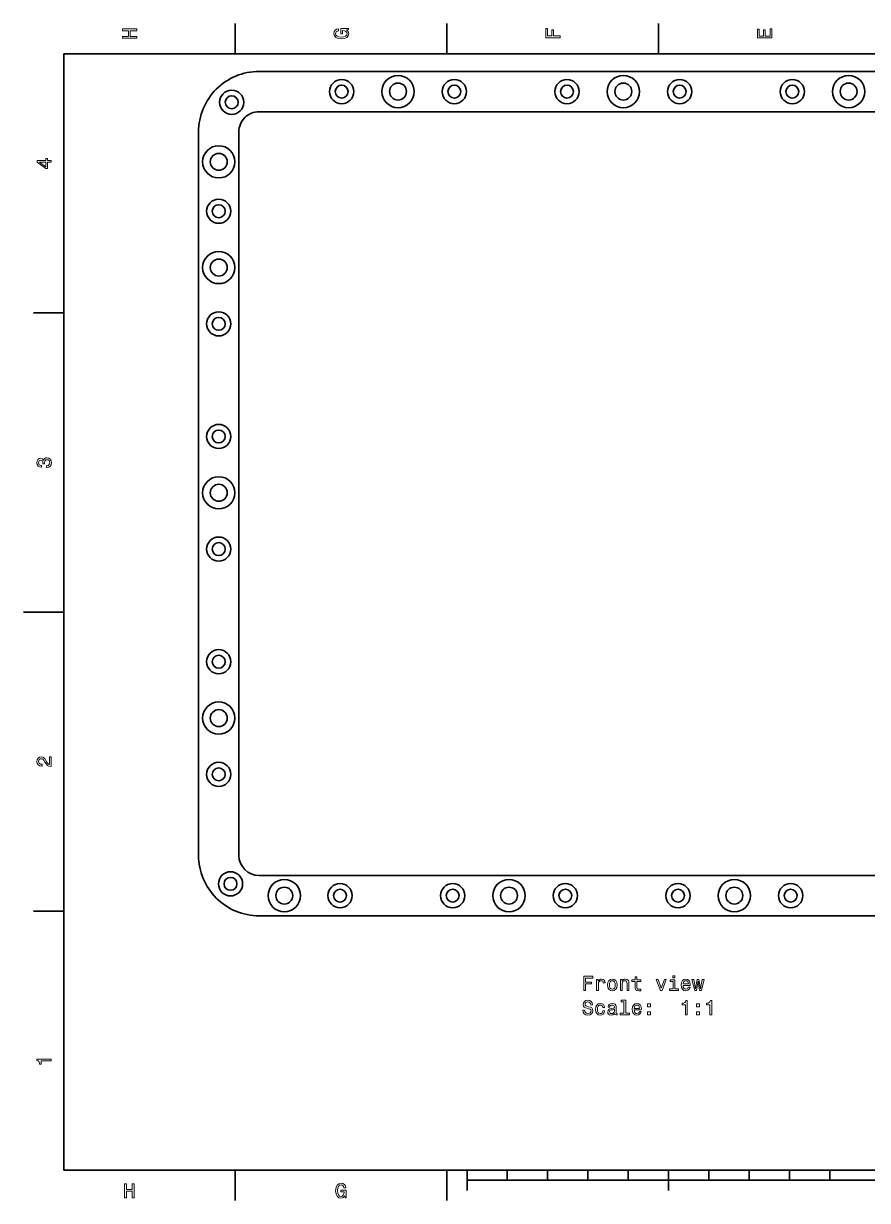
# Model space of a CAD drawing. Extents: x 0 to 420, y 0 to 297.
# Drawn here: x 0 to 209.3, y 2.5 to 294.5 of the extents above; entities that cross this region are included whole.
import ezdxf

# ---------------------------------------------------------------- set-up
doc = ezdxf.new("R2010")
doc.units = 0

msp = doc.modelspace()

# ---------------------------------------------------------------- linework, layer by layer
at = {"color": 7, "lineweight": 35}
for p, q in [((52.5, 287), (52.5, 294.5)), ((105, 287), (105, 294.5)), ((157.5, 287), (157.5, 294.5)), ((410, 287), (10, 287)), ((10, 287), (10, 10)), ((350.49826, 282.616089), (58.418243, 282.616089)), ((350.49826, 272.616089), (58.418243, 272.616089)), ((43.418243, 88.126099), (43.418243, 267.616089)), ((53.418243, 88.126099), (53.418243, 267.616089)), ((10, 222.699997), (2.5, 222.699997)), ((10, 148.5), (0, 148.5)), ((58.418243, 83.126099), (350.49826, 83.126099)), ((10, 74.300003), (2.5, 74.300003)), ((58.418243, 73.126099), (350.49826, 73.126099)), ((10, 10), (410, 10)), ((52.5, 10), (52.5, 2.5)), ((105, 10), (105, 2.5)), ((110, 10), (110, 5)), ((120, 10), (120, 7.5)), ((130, 10), (130, 7.5)), ((140, 10), (140, 7.5)), ((150, 10), (150, 7.5)), ((160, 10), (160, 5)), ((170, 10), (170, 7.5)), ((180, 10), (180, 7.5)), ((190, 10), (190, 7.5)), ((200, 10), (200, 7.5)), ((110, 7.5), (310, 7.5))]:
    msp.add_line(p, q, dxfattribs=at)
at = {"color": 7, "lineweight": 13}
for points in [[(28.083214, 290.829987), (28.083214, 291.299011), (26.439121, 291.299011), (26.439121, 292.701019), (28.083214, 292.701019), (28.083214, 293.164978), (24.583214, 293.164978), (24.583214, 292.701019), (26.010447, 292.701019), (26.010447, 291.299011), (24.583214, 291.299011), (24.583214, 290.829987)], [(80.114197, 292.922913), (80.583214, 293.008667), (80.583214, 293.260803), (78.692001, 293.260803), (78.692001, 291.984863), (79.120682, 291.984863), (79.120682, 292.771606), (79.15094, 292.771606), (79.614914, 292.71109), (79.957855, 292.549713), (80.174713, 292.302612), (80.245316, 291.994965), (80.154541, 291.652039), (79.882202, 291.384735), (79.433357, 291.213257), (78.818085, 291.15274), (78.207855, 291.208221), (77.759003, 291.3797), (77.486671, 291.652039), (77.390854, 292.020172), (77.441284, 292.272339), (77.582497, 292.479126), (77.819527, 292.630402), (78.137245, 292.716156), (78.137245, 293.215424), (77.653099, 293.08429), (77.289986, 292.837189), (77.068085, 292.489197), (76.987396, 292.050446), (77.113472, 291.475525), (77.481628, 291.041779), (78.0616, 290.764404), (78.833214, 290.668579), (79.609871, 290.764404), (80.189842, 291.041779), (80.557999, 291.450287), (80.679039, 291.964691), (80.638687, 292.252167), (80.537827, 292.509369), (80.361313, 292.731262)], [(133.083206, 290.966156), (133.083206, 291.43515), (131.474411, 291.43515), (131.474411, 292.907776), (131.055832, 292.907776), (131.055832, 291.43515), (130.006836, 291.43515), (130.006836, 293.245697), (129.583206, 293.245697), (129.583206, 290.966156)], [(185.583206, 290.940918), (185.583206, 293.159943), (185.159576, 293.159943), (185.159576, 291.404907), (183.974411, 291.404907), (183.974411, 292.968292), (183.555832, 292.968292), (183.555832, 291.404907), (182.506836, 291.404907), (182.506836, 293.119598), (182.083206, 293.119598), (182.083206, 290.940918)], [(6.833213, 260.077362), (6.833213, 260.53125), (5.965778, 260.53125), (5.965778, 261.030548), (5.56232, 261.030548), (5.56232, 260.53125), (3.408862, 260.53125), (3.408862, 260.072327), (5.521974, 258.539185), (5.965778, 258.539185), (5.965778, 260.077362)], [(5.56232, 258.96283), (3.993876, 260.077362), (5.56232, 260.077362)], [(5.733789, 184.329117), (5.769093, 184.329117), (6.253242, 184.409805), (6.616354, 184.646835), (6.848343, 185.020035), (6.934078, 185.514282), (6.848343, 186.038773), (6.626441, 186.432144), (6.273415, 186.684311), (5.819525, 186.775085), (5.521974, 186.734741), (5.2799, 186.623795), (5.0933, 186.44223), (4.957133, 186.20015), (4.684798, 186.527969), (4.251081, 186.643967), (3.857709, 186.568314), (3.560158, 186.351456), (3.373559, 185.998428), (3.307997, 185.514282), (3.388689, 185.060394), (3.610591, 184.712402), (3.963617, 184.485458), (4.432637, 184.409805), (4.467939, 184.409805), (4.467939, 184.858658), (4.145173, 184.899002), (3.913184, 185.030121), (3.771974, 185.241943), (3.721542, 185.53949), (3.761888, 185.801743), (3.867795, 185.993378), (4.039265, 186.109375), (4.271254, 186.15477), (4.518372, 186.109375), (4.684798, 185.988342), (4.785663, 185.77652), (4.815922, 185.489059), (4.810879, 185.292374), (5.209294, 185.292374), (5.199208, 185.53949), (5.244596, 185.857224), (5.365634, 186.094254), (5.56232, 186.235458), (5.819525, 186.285889), (6.112032, 186.230423), (6.328891, 186.084167), (6.465058, 185.852173), (6.510447, 185.54454), (6.460014, 185.226807), (6.308718, 184.994827), (6.066643, 184.848572), (5.733789, 184.793091)], [(6.833213, 110.169449), (6.833213, 112.575073), (6.399496, 112.575073), (6.399496, 110.673775), (6.162464, 110.779686), (5.965778, 110.961243), (5.607709, 111.521034), (5.456412, 111.818588), (5.239553, 112.151443), (4.987392, 112.388474), (4.689841, 112.524643), (4.351945, 112.575073), (3.928314, 112.489334), (3.595461, 112.252304), (3.383646, 111.889191), (3.307997, 111.420174), (3.393732, 110.93602), (3.630764, 110.567871), (4.009006, 110.330833), (4.508286, 110.250145), (4.578891, 110.250145), (4.578891, 110.709076), (4.538545, 110.709076), (4.195605, 110.754471), (3.943444, 110.890633), (3.782061, 111.107491), (3.726585, 111.394958), (3.777017, 111.687462), (3.903098, 111.90432), (4.099784, 112.045532), (4.346902, 112.095963), (4.578891, 112.060661), (4.775577, 111.964844), (4.947046, 111.803459), (5.098343, 111.581558), (5.259727, 111.284004), (5.572406, 110.789772), (5.90526, 110.441788), (6.308718, 110.235016), (6.818084, 110.169449)], [(138.942398, 54.614685), (139.411423, 54.614685), (139.411423, 56.223476), (140.884048, 56.223476), (140.884048, 56.642063), (139.411423, 56.642063), (139.411423, 57.691055), (141.221939, 57.691055), (141.221939, 58.114685), (138.942398, 58.114685)], [(142.134766, 54.614685), (142.578568, 54.614685), (142.578568, 56.162956), (142.623962, 56.536156), (142.760132, 56.803444), (142.982025, 56.964828), (143.279572, 57.020306), (143.50148, 56.985001), (143.667908, 56.884136), (143.768768, 56.712669), (143.804077, 56.480679), (144.252914, 56.480679), (144.192398, 56.889179), (144.02597, 57.181686), (143.748596, 57.3582), (143.370361, 57.41872), (143.113144, 57.378372), (142.891251, 57.277508), (142.694565, 57.106041), (142.538223, 56.87405), (142.538223, 57.322899), (142.134766, 57.322899)], [(144.87323, 55.96627), (144.953934, 55.350998), (145.185913, 54.897106), (145.554077, 54.614685), (146.048309, 54.518864), (146.537506, 54.614685), (146.905655, 54.892063), (147.13765, 55.345955), (147.223389, 55.96627), (147.13765, 56.581543), (146.905655, 57.040478), (146.537506, 57.317856), (146.048309, 57.41872), (145.554077, 57.317856), (145.185913, 57.035435), (144.953934, 56.581543)], [(145.327133, 55.971313), (145.372513, 56.425205), (145.513733, 56.753014), (145.740677, 56.954742), (146.048309, 57.025349), (146.350906, 56.954742), (146.57785, 56.758057), (146.719055, 56.425205), (146.769485, 55.971313), (146.719055, 55.512379), (146.57785, 55.179527), (146.350906, 54.977798), (146.048309, 54.912235), (145.740677, 54.977798), (145.513733, 55.179527), (145.372513, 55.512379)], [(148.04039, 54.614685), (148.484192, 54.614685), (148.484192, 56.178085), (148.529572, 56.536156), (148.675827, 56.798401), (148.902771, 56.959785), (149.205368, 57.020306), (149.447449, 56.969872), (149.59874, 56.833706), (149.674393, 56.606758), (149.6996, 56.304165), (149.6996, 54.614685), (150.143417, 54.614685), (150.143417, 56.394943), (150.12323, 56.753014), (150.032455, 57.050564), (149.734909, 57.322899), (149.270935, 57.41872), (149.013733, 57.383415), (148.796875, 57.287598), (148.610275, 57.126213), (148.46402, 56.909355), (148.46402, 57.322899), (148.04039, 57.322899)], [(151.671509, 56.853878), (151.671509, 55.49725), (151.701767, 55.058491), (151.842972, 54.755894), (152.125397, 54.579384), (152.604507, 54.518864), (153.128998, 54.544079), (153.128998, 54.927364), (152.745712, 54.897106), (152.397736, 54.93745), (152.211136, 55.063534), (152.130447, 55.275349), (152.115311, 55.572899), (152.115311, 56.853878), (153.128998, 56.853878), (153.128998, 57.232121), (152.115311, 57.232121), (152.115311, 58.023907), (151.671509, 58.023907), (151.671509, 57.232121), (150.904938, 57.232121), (150.904938, 56.853878)], [(157.960419, 54.614685), (158.429428, 54.614685), (159.417908, 57.322899), (158.958969, 57.322899), (158.197449, 55.139179), (157.420792, 57.322899), (156.956818, 57.322899)], [(161.541107, 54.987885), (161.541107, 57.232121), (160.401337, 57.232121), (160.401337, 56.853878), (161.097305, 56.853878), (161.097305, 54.987885), (160.189514, 54.987885), (160.189514, 54.614685), (162.458969, 54.614685), (162.458969, 54.987885)], [(161.556244, 58.235722), (161.087219, 58.235722), (161.087219, 57.7314), (161.556244, 57.7314)], [(163.608826, 55.840191), (165.384048, 55.840191), (165.389084, 56.046963), (165.308395, 56.626934), (165.086487, 57.06065), (164.733475, 57.322899), (164.26445, 57.41872), (163.805511, 57.317856), (163.452484, 57.035435), (163.22554, 56.5765), (163.144852, 55.971313), (163.220505, 55.350998), (163.447449, 54.897106), (163.795425, 54.614685), (164.249313, 54.518864), (164.642685, 54.584427), (164.965454, 54.755894), (165.202484, 55.028229), (165.338654, 55.391342), (164.899902, 55.391342), (164.809113, 55.189613), (164.677994, 55.038315), (164.304794, 54.917278), (164.017334, 54.972755), (163.800476, 55.149269), (163.659256, 55.436729), (163.608826, 55.825058)], [(163.608826, 56.213387), (163.664307, 56.561371), (163.800476, 56.818577), (164.007248, 56.974915), (164.279572, 57.030392), (164.546875, 56.974915), (164.753647, 56.818577), (164.87973, 56.561371), (164.92511, 56.213387)], [(166.897018, 54.614685), (167.300476, 56.914398), (167.703934, 54.614685), (168.127563, 54.614685), (168.793274, 57.322899), (168.364594, 57.322899), (167.915741, 55.023186), (167.517334, 57.322899), (167.078568, 57.322899), (166.680145, 55.023186), (166.231308, 57.322899), (165.807678, 57.322899), (166.473389, 54.614685)], [(139.179428, 49.722755), (138.720505, 49.722755), (138.821365, 49.188171), (139.073532, 48.7948), (139.461853, 48.55777), (139.986343, 48.472034), (140.505798, 48.552727), (140.894135, 48.774628), (141.141251, 49.122612), (141.232025, 49.581543), (141.156372, 49.99509), (140.944565, 50.262379), (140.601624, 50.438892), (140.142685, 50.570019), (139.749313, 50.66584), (139.492111, 50.776791), (139.345856, 50.938171), (139.300476, 51.190334), (139.345856, 51.417278), (139.47699, 51.588749), (139.678711, 51.704742), (139.956085, 51.74509), (140.23851, 51.694656), (140.460419, 51.558491), (140.606674, 51.331543), (140.677277, 51.023907), (141.1362, 51.023907), (141.1362, 51.033993), (141.055511, 51.508057), (140.818481, 51.861084), (140.445282, 52.082985), (139.940964, 52.158634), (139.487076, 52.082985), (139.134048, 51.87117), (138.907104, 51.543362), (138.826401, 51.119728), (138.891968, 50.741486), (139.083618, 50.484283), (139.3862, 50.312813), (139.799744, 50.18169), (140.208252, 50.065693), (140.515884, 49.954742), (140.702484, 49.793362), (140.768051, 49.531113), (140.707535, 49.263821), (140.551193, 49.062092), (140.314163, 48.936012), (140.006516, 48.895664), (139.663589, 48.951141), (139.401337, 49.112526), (139.234909, 49.374771)], [(143.693115, 50.378376), (144.131882, 50.378376), (144.041107, 50.781834), (143.824249, 51.099556), (143.486343, 51.296242), (143.047592, 51.371891), (142.563446, 51.271027), (142.195282, 50.988605), (141.963303, 50.529671), (141.882599, 49.914398), (141.958252, 49.304169), (142.185196, 48.850277), (142.543274, 48.567856), (143.032455, 48.472034), (143.466171, 48.547684), (143.804077, 48.759499), (144.036057, 49.09235), (144.136932, 49.536156), (143.713287, 49.536156), (143.63765, 49.253735), (143.496429, 49.04192), (143.294708, 48.910797), (143.047592, 48.870449), (142.73996, 48.936012), (142.518051, 49.137741), (142.381882, 49.465549), (142.336487, 49.929527), (142.381882, 50.383419), (142.523087, 50.711227), (142.750046, 50.912956), (143.047592, 50.983562), (143.309845, 50.938171), (143.506531, 50.822178), (143.63765, 50.630535)], [(146.613159, 48.920883), (146.613159, 48.90575), (146.638367, 48.734283), (146.71402, 48.613243), (147.031738, 48.517422), (147.278854, 48.55777), (147.278854, 48.900707), (147.172943, 48.885578), (147.031738, 48.951141), (147.006531, 49.15287), (147.006531, 50.554886), (146.945999, 50.912956), (146.769485, 51.165119), (146.461853, 51.316414), (146.028137, 51.371891), (145.604507, 51.311371), (145.291824, 51.1399), (145.095139, 50.872612), (145.029572, 50.519585), (145.029572, 50.489326), (145.427994, 50.489326), (145.463303, 50.701141), (145.574249, 50.85244), (145.755798, 50.943214), (146.013, 50.978519), (146.260132, 50.953304), (146.436646, 50.877655), (146.542542, 50.746529), (146.57785, 50.564976), (146.557678, 50.353157), (146.47699, 50.24725), (146.275253, 50.196819), (145.897018, 50.156471), (145.463303, 50.065693), (145.155655, 49.904312), (144.974106, 49.652149), (144.918625, 49.27895), (144.969055, 48.946098), (145.125397, 48.698978), (145.377563, 48.542641), (145.72554, 48.487164), (146.194565, 48.593071)], [(146.562714, 49.515984), (146.502197, 49.253735), (146.34082, 49.052006), (146.09874, 48.920883), (145.801193, 48.875492), (145.609543, 48.900707), (145.473389, 48.9814), (145.38765, 49.122612), (145.362427, 49.319298), (145.382599, 49.495811), (145.463303, 49.621891), (145.786057, 49.7631), (146.194565, 49.82362), (146.562714, 49.944656)], [(148.922943, 51.815693), (148.922943, 48.941055), (148.010132, 48.941055), (148.010132, 48.567856), (150.274536, 48.567856), (150.274536, 48.941055), (149.36676, 48.941055), (149.36676, 52.188892), (148.22699, 52.188892), (148.22699, 51.815693)], [(151.464737, 49.793362), (153.23996, 49.793362), (153.244995, 50.000134), (153.164307, 50.580105), (152.942398, 51.013821), (152.589371, 51.27607), (152.120361, 51.371891), (151.661423, 51.271027), (151.308395, 50.988605), (151.081451, 50.529671), (151.000763, 49.924484), (151.076416, 49.304169), (151.30336, 48.850277), (151.651337, 48.567856), (152.105225, 48.472034), (152.498596, 48.537598), (152.821365, 48.709064), (153.058395, 48.9814), (153.194565, 49.344513), (152.755798, 49.344513), (152.665024, 49.142784), (152.533905, 48.991486), (152.160706, 48.870449), (151.87323, 48.925926), (151.656372, 49.10244), (151.515167, 49.3899), (151.464737, 49.778229)], [(151.464737, 50.166557), (151.520218, 50.514542), (151.656372, 50.771748), (151.863159, 50.928085), (152.135483, 50.983562), (152.402771, 50.928085), (152.609543, 50.771748), (152.735626, 50.514542), (152.781021, 50.166557)], [(154.808395, 50.524628), (155.504364, 50.524628), (155.504364, 51.27607), (154.808395, 51.27607)], [(164.173676, 48.567856), (164.632599, 48.567856), (164.632599, 52.093071), (164.289673, 52.093071), (164.198883, 51.785435), (164.017334, 51.578663), (163.73996, 51.457626), (163.356674, 51.417278), (163.356674, 51.059212), (164.173676, 51.059212)], [(166.952484, 50.524628), (167.648453, 50.524628), (167.648453, 51.27607), (166.952484, 51.27607)], [(170.245712, 48.567856), (170.704651, 48.567856), (170.704651, 52.093071), (170.36171, 52.093071), (170.270935, 51.785435), (170.089371, 51.578663), (169.811996, 51.457626), (169.428711, 51.417278), (169.428711, 51.059212), (170.245712, 51.059212)], [(154.808395, 48.567856), (155.504364, 48.567856), (155.504364, 49.319298), (154.808395, 49.319298)], [(166.952484, 48.567856), (167.648453, 48.567856), (167.648453, 49.319298), (166.952484, 49.319298)], [(6.833213, 37.109222), (6.833213, 37.568153), (3.307997, 37.568153), (3.307997, 37.225216), (3.615634, 37.134438), (3.822406, 36.952881), (3.943444, 36.675503), (3.98379, 36.292217), (4.341859, 36.292217), (4.341859, 37.109222)], [(25.079971, 3.166787), (25.548992, 3.166787), (25.548992, 4.810879), (26.95101, 4.810879), (26.95101, 3.166787), (27.414986, 3.166787), (27.414986, 6.666787), (26.95101, 6.666787), (26.95101, 5.239553), (25.548992, 5.239553), (25.548992, 6.666787), (25.079971, 6.666787)], [(79.672913, 3.635807), (79.758644, 3.166787), (80.010803, 3.166787), (80.010803, 5.057997), (78.734871, 5.057997), (78.734871, 4.629323), (79.521614, 4.629323), (79.521614, 4.599063), (79.46109, 4.135087), (79.299713, 3.792147), (79.052589, 3.575288), (78.744957, 3.504683), (78.402016, 3.595461), (78.134727, 3.867795), (77.963257, 4.316643), (77.902733, 4.931916), (77.958214, 5.542147), (78.129684, 5.990994), (78.402016, 6.263329), (78.770172, 6.35915), (79.022331, 6.308718), (79.229103, 6.167507), (79.380402, 5.930475), (79.466141, 5.612752), (79.965416, 5.612752), (79.83429, 6.096902), (79.587173, 6.460014), (79.239189, 6.681916), (78.80043, 6.762608), (78.225502, 6.636527), (77.791786, 6.268372), (77.514404, 5.6884), (77.418587, 4.916787), (77.514404, 4.14013), (77.791786, 3.560158), (78.200287, 3.192003), (78.714699, 3.070965), (79.002159, 3.111311), (79.259361, 3.212176), (79.48127, 3.388689)]]:
    msp.add_lwpolyline(points, close=True, dxfattribs=at)
at = {"color": 7, "lineweight": 35}
for centre, radius in [((78.915619, 277.616089), 3), ((92.887451, 277.616089), 4), ((106.859283, 277.616089), 3), ((134.802948, 277.616089), 3), ((148.77478, 277.616089), 4), ((162.746613, 277.616089), 3), ((190.690277, 277.616089), 3), ((204.662109, 277.616089), 4), ((51.641266, 274.969482), 3), ((78.915619, 277.616089), 1.6), ((92.887451, 277.616089), 2.1), ((106.859283, 277.616089), 1.6), ((134.802948, 277.616089), 1.6), ((148.77478, 277.616089), 2.1), ((162.746613, 277.616089), 1.6), ((190.690277, 277.616089), 1.6), ((204.662109, 277.616089), 2.1), ((51.641266, 274.969482), 1.6), ((48.418243, 260.193207), 4), ((48.418243, 260.193207), 2.1), ((48.418243, 247.934113), 3), ((48.418243, 247.934113), 1.6), ((48.418243, 233.96228), 4), ((48.418243, 233.96228), 2.1), ((48.418243, 219.990448), 3), ((48.418243, 219.990448), 1.6), ((48.418243, 192.046783), 3), ((48.418243, 192.046783), 1.6), ((48.418243, 178.074951), 4), ((48.418243, 178.074951), 2.1), ((48.418243, 164.103119), 3), ((48.418243, 164.103119), 1.6), ((48.418243, 136.159454), 3), ((48.418243, 136.159454), 1.6), ((48.418243, 122.18763), 4), ((48.418243, 122.18763), 2.1), ((48.418243, 108.215797), 3), ((48.418243, 108.215797), 1.6), ((51.347168, 81.055046), 3), ((51.347168, 81.055046), 1.6), ((64.681183, 78.126099), 4), ((120.423401, 78.126099), 4), ((176.31073, 78.126099), 4), ((64.681183, 78.126099), 2.1), ((78.507904, 78.126099), 3), ((78.507904, 78.126099), 1.6), ((106.451584, 78.126099), 3), ((106.451584, 78.126099), 1.6), ((120.423401, 78.126099), 2.1), ((134.395233, 78.126099), 3), ((134.395233, 78.126099), 1.6), ((162.338898, 78.126099), 3), ((162.338898, 78.126099), 1.6), ((176.31073, 78.126099), 2.1), ((190.282562, 78.126099), 3), ((190.282562, 78.126099), 1.6)]:
    msp.add_circle(centre, radius, dxfattribs=at)
for centre, radius, start, end in [((58.418243, 267.616089), 15, 90.000003, 180.000005), ((58.418243, 267.616089), 5, 90.000003, 180.000005), ((58.418243, 88.126099), 15, 179.999995, 269.999997), ((58.418243, 88.126099), 5, 180.000005, 269.999997)]:
    msp.add_arc(centre, radius, start, end, dxfattribs=at)

doc.saveas('drawing.dxf')
